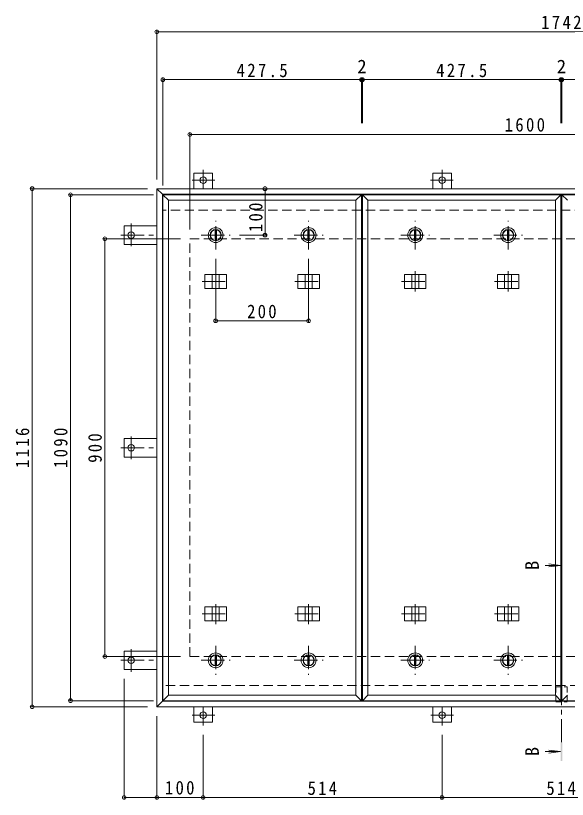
# Model space of a CAD drawing. Units: millimetres at full size, sheet at 1:10. Extents: x -2636 to 2738, y -1962 to 1768.
# Drawn here: x -2636 to -1449, y -277 to 1412 of the extents above; entities that cross this region are included whole.
import ezdxf
from ezdxf.enums import TextEntityAlignment as Align

# ---------------------------------------------------------------- set-up
doc = ezdxf.new("R2010")
doc.units = ezdxf.units.MM
doc.header["$LTSCALE"] = 10
doc.header["$PDMODE"] = 32
doc.header["$PDSIZE"] = 8
for name, pattern in [('CHAIN1', [8, 5, -1, 1, -1]), ('DASHED1', [1.8, 1.2, -0.6]), ('DASHED2', [3, 2, -1])]:
    doc.linetypes.add(name, pattern=pattern)
for name, color, linetype, lineweight in [('0-1_躯体', 2, 'DASHED2', 9), ('0-2_仕上', 4, 'Continuous', 9), ('0-3_建具', 4, 'Continuous', 9), ('0-5_寸法', 4, 'Continuous', 9), ('0-C_084', 2, 'Continuous', 9), ('0-E_090', 3, 'Continuous', 9), ('0-F_092', 7, 'Continuous', 9)]:
    doc.layers.add(name, color=color, linetype=linetype, lineweight=lineweight)
doc.styles.add('ＭＳ ゴシック', font='')
doc.styles.get('ＭＳ ゴシック').set_extended_font_data('MS Gothic')

msp = doc.modelspace()

# ---------------------------------------------------------------- linework, layer by layer
at = {"layer": '0-1_躯体'}
for p, q in [((-602.35, 992.92), (-2320.35, 992.92)), ((-2261.35, 930.92), (-661.35, 930.92)), ((-2261.35, 30.92), (-2261.35, 930.92)), ((-2261.35, 30.92), (-661.35, 30.92)), ((-1032.85, -31.08), (-2320.35, -31.08))]:
    msp.add_line(p, q, dxfattribs=at)
at = {"layer": '0-2_仕上'}
for p, q in [((-2319.35, -64.08), (-2319.35, 1025.92)), ((-2307.35, -52.08), (-2307.35, 1013.92)), ((-1903.85, -52.08), (-1903.85, 1013.92)), ((-1891.85, -64.08), (-1891.85, 1025.92)), ((-1889.85, -64.08), (-1889.85, 1025.92)), ((-1877.85, -52.08), (-1877.85, 1013.92)), ((-1474.35, -52.08), (-1474.35, 1013.92)), ((-1462.35, -64.08), (-1462.35, 1025.92)), ((-1460.35, -64.08), (-1460.35, 1025.92)), ((-1463.35, 227.46), (-1496.12, 227.46)), ((-1463.35, 227.46), (-1488.13, 230.73)), ((-1463.35, 227.46), (-1488.13, 224.2)), ((-1463.35, -173.71), (-1496.12, -173.71)), ((-1463.35, -173.71), (-1488.13, -170.45)), ((-1463.35, -173.71), (-1488.13, -176.97))]:
    msp.add_line(p, q, dxfattribs=at)
at = {"layer": '0-2_仕上', "linetype": 'CHAIN1'}
msp.add_line((-1461.35, -153.71), (-1461.35, 207.46), dxfattribs=at)
at = {"layer": '0-2_仕上'}
for points in [[(-2307.35, 1013.92), (-2319.35, 1025.92), (-1891.85, 1025.92)], [(-2307.35, 1013.92), (-1903.85, 1013.92), (-1891.85, 1025.92)], [(-1877.85, 1013.92), (-1889.85, 1025.92), (-1462.35, 1025.92)], [(-1877.85, 1013.92), (-1474.35, 1013.92), (-1462.35, 1025.92)], [(-1448.35, 1013.92), (-1460.35, 1025.92), (-1032.85, 1025.92)], [(-2307.35, -52.08), (-2319.35, -64.08), (-1891.85, -64.08)], [(-2307.35, -52.08), (-1903.85, -52.08), (-1891.85, -64.08)], [(-1877.85, -52.08), (-1889.85, -64.08), (-1462.35, -64.08)], [(-1877.85, -52.08), (-1474.35, -52.08), (-1462.35, -64.08)], [(-1448.35, -52.08), (-1460.35, -64.08), (-1032.85, -64.08)]]:
    msp.add_lwpolyline(points, dxfattribs=at)
for points in [[(-1459.35, 247.46), (-1463.35, 247.46), (-1459.35, 207.46), (-1463.35, 207.46)], [(-1463.35, -193.71), (-1459.35, -193.71), (-1463.35, -153.71), (-1459.35, -153.71)]]:
    msp.add_solid(points, dxfattribs=at)
at = {"layer": '0-3_建具', "color": 2}
for p, q in [((-2332.35, 1038.92), (-2320.35, 1026.92)), ((-590.35, 1038.92), (-2332.35, 1038.92)), ((-2332.35, -77.08), (-2332.35, 1038.92)), ((-602.35, 1026.92), (-2320.35, 1026.92)), ((-2320.35, -65.08), (-2320.35, 1026.92)), ((-2332.35, -77.08), (-2320.35, -65.08)), ((-602.35, -65.08), (-2320.35, -65.08)), ((-590.35, -77.08), (-2332.35, -77.08))]:
    msp.add_line(p, q, dxfattribs=at)
at = {"layer": '0-3_建具', "linetype": 'CHAIN1'}
for p, q in [((-2205.6, 861.04), (-2205.6, 817.8)), ((-2005.6, 861.04), (-2005.6, 817.8)), ((-1776.1, 861.04), (-1776.1, 817.8)), ((-1576.1, 861.04), (-1576.1, 817.8)), ((-2235.01, 838.92), (-2176.19, 838.92)), ((-2035.01, 838.92), (-1976.19, 838.92)), ((-1805.51, 838.92), (-1746.69, 838.92)), ((-1605.51, 838.92), (-1546.69, 838.92)), ((-2205.6, 100.81), (-2205.6, 144.04)), ((-2005.6, 100.81), (-2005.6, 144.04)), ((-1776.1, 100.81), (-1776.1, 144.04)), ((-1576.1, 100.81), (-1576.1, 144.04)), ((-2235.01, 122.92), (-2176.19, 122.92)), ((-2035.01, 122.92), (-1976.19, 122.92)), ((-1805.51, 122.92), (-1746.69, 122.92)), ((-1605.51, 122.92), (-1546.69, 122.92))]:
    msp.add_line(p, q, dxfattribs=at)
at = {"layer": '0-3_建具'}
for p, q in [((-2228.69, 853.92), (-2182.51, 853.92)), ((-2228.69, 853.92), (-2228.69, 823.92)), ((-2213.1, 853.92), (-2213.1, 823.92)), ((-2198.1, 853.92), (-2198.1, 823.92)), ((-2182.51, 853.92), (-2182.51, 823.92)), ((-2028.69, 853.92), (-1982.51, 853.92)), ((-2028.69, 853.92), (-2028.69, 823.92)), ((-2013.1, 853.92), (-2013.1, 823.92)), ((-1998.1, 853.92), (-1998.1, 823.92)), ((-1982.51, 853.92), (-1982.51, 823.92)), ((-1799.19, 853.92), (-1753.01, 853.92)), ((-1799.19, 853.92), (-1799.19, 823.92)), ((-1783.6, 853.92), (-1783.6, 823.92)), ((-1768.6, 853.92), (-1768.6, 823.92)), ((-1753.01, 853.92), (-1753.01, 823.92)), ((-1599.19, 853.92), (-1553.01, 853.92)), ((-1599.19, 853.92), (-1599.19, 823.92)), ((-1583.6, 853.92), (-1583.6, 823.92)), ((-1568.6, 853.92), (-1568.6, 823.92)), ((-1553.01, 853.92), (-1553.01, 823.92)), ((-2228.69, 823.92), (-2182.51, 823.92)), ((-2028.69, 823.92), (-1982.51, 823.92)), ((-1799.19, 823.92), (-1753.01, 823.92)), ((-1599.19, 823.92), (-1553.01, 823.92)), ((-2228.69, 137.92), (-2182.51, 137.92)), ((-2228.69, 107.92), (-2228.69, 137.92)), ((-2213.1, 107.92), (-2213.1, 137.92)), ((-2198.1, 107.92), (-2198.1, 137.92)), ((-2182.51, 107.92), (-2182.51, 137.92)), ((-2028.69, 137.92), (-1982.51, 137.92)), ((-2028.69, 107.92), (-2028.69, 137.92)), ((-2013.1, 107.92), (-2013.1, 137.92)), ((-1998.1, 107.92), (-1998.1, 137.92)), ((-1982.51, 107.92), (-1982.51, 137.92)), ((-1799.19, 137.92), (-1753.01, 137.92)), ((-1799.19, 107.92), (-1799.19, 137.92)), ((-1783.6, 107.92), (-1783.6, 137.92)), ((-1768.6, 107.92), (-1768.6, 137.92)), ((-1753.01, 107.92), (-1753.01, 137.92)), ((-1599.19, 137.92), (-1553.01, 137.92)), ((-1599.19, 107.92), (-1599.19, 137.92)), ((-1583.6, 107.92), (-1583.6, 137.92)), ((-1568.6, 107.92), (-1568.6, 137.92)), ((-1553.01, 107.92), (-1553.01, 137.92)), ((-2228.69, 107.92), (-2182.51, 107.92)), ((-2028.69, 107.92), (-1982.51, 107.92)), ((-1799.19, 107.92), (-1753.01, 107.92)), ((-1599.19, 107.92), (-1553.01, 107.92))]:
    msp.add_line(p, q, dxfattribs=at)
at = {"layer": '0-5_寸法', "color": 7, "linetype": 'DASHED1'}
for points in [[(-1473.65, -34.28), (-1449.05, -34.28), (-1449.05, -66.28)], [(-1473.65, -34.28), (-1473.65, -66.28), (-1449.05, -66.28)]]:
    msp.add_lwpolyline(points, dxfattribs=at)
at = {"layer": '0-C_084', "linetype": 'CHAIN1'}
for p, q in [((-2205.6, 907.92), (-2205.6, 969.92)), ((-2005.6, 907.92), (-2005.6, 969.92)), ((-1776.1, 907.92), (-1776.1, 969.92)), ((-1576.1, 907.92), (-1576.1, 969.92)), ((-2236.6, 938.92), (-2174.6, 938.92)), ((-2036.6, 938.92), (-1974.6, 938.92)), ((-1807.1, 938.92), (-1745.1, 938.92)), ((-1607.1, 938.92), (-1545.1, 938.92)), ((-2205.6, 53.92), (-2205.6, -8.08)), ((-2005.6, 53.92), (-2005.6, -8.08)), ((-1776.1, 53.92), (-1776.1, -8.08)), ((-1576.1, 53.92), (-1576.1, -8.08)), ((-2236.6, 22.92), (-2174.6, 22.92)), ((-2036.6, 22.92), (-1974.6, 22.92)), ((-1807.1, 22.92), (-1745.1, 22.92)), ((-1607.1, 22.92), (-1545.1, 22.92))]:
    msp.add_line(p, q, dxfattribs=at)
at = {"layer": '0-C_084'}
for p, q in [((-2207.1, 950.33), (-2207.1, 927.52)), ((-2204.1, 950.33), (-2204.1, 927.52)), ((-2007.1, 950.33), (-2007.1, 927.52)), ((-2004.1, 950.33), (-2004.1, 927.52)), ((-1777.6, 950.33), (-1777.6, 927.52)), ((-1774.6, 950.33), (-1774.6, 927.52)), ((-1577.6, 950.33), (-1577.6, 927.52)), ((-1574.6, 950.33), (-1574.6, 927.52)), ((-2207.1, 11.52), (-2207.1, 34.33)), ((-2204.1, 11.52), (-2204.1, 34.33)), ((-2007.1, 11.52), (-2007.1, 34.33)), ((-2004.1, 11.52), (-2004.1, 34.33)), ((-1777.6, 11.52), (-1777.6, 34.33)), ((-1774.6, 11.52), (-1774.6, 34.33)), ((-1577.6, 11.52), (-1577.6, 34.33)), ((-1574.6, 11.52), (-1574.6, 34.33))]:
    msp.add_line(p, q, dxfattribs=at)
for centre, radius in [((-2205.6, 938.92), 16), ((-2205.6, 938.92), 12), ((-2205.6, 938.92), 11.5), ((-2005.6, 938.92), 16), ((-2005.6, 938.92), 12), ((-2005.6, 938.92), 11.5), ((-1776.1, 938.92), 16), ((-1776.1, 938.92), 12), ((-1776.1, 938.92), 11.5), ((-1576.1, 938.92), 16), ((-1576.1, 938.92), 12), ((-1576.1, 938.92), 11.5), ((-2205.6, 22.92), 16), ((-2205.6, 22.92), 12), ((-2205.6, 22.92), 11.5), ((-2005.6, 22.92), 16), ((-2005.6, 22.92), 12), ((-2005.6, 22.92), 11.5), ((-1776.1, 22.92), 16), ((-1776.1, 22.92), 12), ((-1776.1, 22.92), 11.5), ((-1576.1, 22.92), 16), ((-1576.1, 22.92), 12), ((-1576.1, 22.92), 11.5)]:
    msp.add_circle(centre, radius, dxfattribs=at)
at = {"layer": '0-E_090'}
for p, q in [((-2252.35, 1038.92), (-2252.35, 1072.12)), ((-2212.35, 1072.12), (-2252.35, 1072.12)), ((-2212.35, 1038.92), (-2212.35, 1072.12)), ((-1738.35, 1038.92), (-1738.35, 1072.12)), ((-1738.35, 1072.12), (-1698.35, 1072.12)), ((-1698.35, 1038.92), (-1698.35, 1072.12)), ((-2332.35, 958.92), (-2402.55, 958.92)), ((-2402.55, 958.92), (-2402.55, 918.92)), ((-2332.35, 918.92), (-2402.55, 918.92)), ((-2332.35, 500.92), (-2402.55, 500.92)), ((-2402.55, 460.92), (-2402.55, 500.92)), ((-2332.35, 460.92), (-2402.55, 460.92)), ((-2332.35, 42.92), (-2402.55, 42.92)), ((-2402.55, 2.92), (-2402.55, 42.92)), ((-2332.35, 2.92), (-2402.55, 2.92)), ((-2252.35, -77.08), (-2252.35, -110.28)), ((-2212.35, -77.08), (-2212.35, -110.28)), ((-1738.35, -77.08), (-1738.35, -110.28)), ((-1698.35, -77.08), (-1698.35, -110.28)), ((-2212.35, -110.28), (-2252.35, -110.28)), ((-1698.35, -110.28), (-1738.35, -110.28))]:
    msp.add_line(p, q, dxfattribs=at)
at = {"layer": '0-E_090', "linetype": 'CHAIN1'}
for p, q in [((-2232.35, 1079.28), (-2232.35, 1039.12)), ((-1718.35, 1079.28), (-1718.35, 1039.12)), ((-2207.51, 1057.12), (-2256.39, 1057.12)), ((-1743.19, 1057.12), (-1694.3, 1057.12)), ((-2387.55, 963.76), (-2387.55, 914.88)), ((-2409.71, 938.92), (-2332.35, 938.92)), ((-2387.55, 456.08), (-2387.55, 504.97)), ((-2409.71, 480.92), (-2332.35, 480.92)), ((-2387.55, -1.92), (-2387.55, 46.97)), ((-2409.71, 22.92), (-2332.35, 22.92)), ((-2232.35, -117.43), (-2232.35, -77.28)), ((-1718.35, -117.43), (-1718.35, -77.28)), ((-2207.51, -95.28), (-2256.39, -95.28)), ((-1693.51, -95.28), (-1742.39, -95.28))]:
    msp.add_line(p, q, dxfattribs=at)
at = {"layer": '0-E_090'}
for centre in [(-2232.35, 1057.12), (-1718.35, 1057.12), (-2387.55, 938.92), (-2387.55, 480.92), (-2387.55, 22.92), (-2232.35, -95.28), (-1718.35, -95.28)]:
    msp.add_circle(centre, 7, dxfattribs=at)
at = {"layer": '0-F_092'}
for p, q in [((-2332.35, 1379.64), (-2332.35, 1058.92)), ((-2332.35, 1376.64), (-590.35, 1376.64)), ((-2319.35, 1276.84), (-2319.35, 1045.92)), ((-2319.35, 1273.84), (-1891.85, 1273.84)), ((-1891.85, 1276.84), (-1891.85, 1180.26)), ((-1891.85, 1273.84), (-1889.85, 1273.84)), ((-1889.85, 1276.84), (-1889.85, 1180.26)), ((-1889.85, 1273.84), (-1462.35, 1273.84)), ((-1462.35, 1276.84), (-1462.35, 1180.26)), ((-1462.35, 1273.84), (-1460.35, 1273.84)), ((-1460.35, 1276.84), (-1460.35, 1180.26)), ((-1460.35, 1273.84), (-1032.85, 1273.84)), ((-2261.35, 1158.64), (-2261.35, 950.92)), ((-2261.35, 1155.64), (-661.35, 1155.64)), ((-2603.72, 1038.92), (-2352.35, 1038.92)), ((-2600.72, 1038.92), (-2600.72, -77.08)), ((-2099.46, 1038.92), (-2099.46, 938.92)), ((-2521.4, 1025.92), (-2339.35, 1025.92)), ((-2518.4, -64.08), (-2518.4, 1025.92)), ((-2447.47, 930.92), (-2281.35, 930.92)), ((-2444.47, 30.92), (-2444.47, 930.92)), ((-2096.46, 938.92), (-2154.6, 938.92)), ((-2205.6, 751.49), (-2205.6, 887.92)), ((-2005.6, 751.49), (-2005.6, 887.92)), ((-2205.6, 754.49), (-2005.6, 754.49)), ((-2447.47, 30.92), (-2281.35, 30.92)), ((-2402.55, -275.53), (-2402.55, -17.08)), ((-2521.4, -64.08), (-2339.35, -64.08)), ((-2603.72, -77.08), (-2352.35, -77.08)), ((-2332.35, -275.53), (-2332.35, -97.08)), ((-2232.35, -275.53), (-2232.35, -137.43)), ((-1718.35, -275.53), (-1718.35, -137.43)), ((-2402.55, -272.53), (-2332.35, -272.53)), ((-2332.35, -272.53), (-2232.35, -272.53)), ((-2232.35, -272.53), (-1718.35, -272.53)), ((-1718.35, -272.53), (-1204.35, -272.53))]:
    msp.add_line(p, q, dxfattribs=at)
for p in [(-2332.35, 1376.64), (-2319.35, 1273.84), (-1891.85, 1273.84), (-1889.85, 1273.84), (-1462.35, 1273.84), (-1460.35, 1273.84), (-2261.35, 1155.64), (-2600.72, 1038.92), (-2518.4, 1025.92), (-2099.46, 1038.92), (-2444.47, 930.92), (-2099.46, 938.92), (-2205.6, 754.49), (-2005.6, 754.49), (-2444.47, 30.92), (-2518.4, -64.08), (-2600.72, -77.08), (-2402.55, -272.53), (-2332.35, -272.53), (-2232.35, -272.53), (-1718.35, -272.53)]:
    msp.add_point(p, dxfattribs=at)

# ---------------------------------------------------------------- texts
at = {"layer": '0-5_寸法', "color": 2, "style": 'ＭＳ ゴシック'}
for p in [(-1501.21, 217.46), (-1501.21, -183.71)]:
    msp.add_text('B', height=29.33, rotation=90, dxfattribs=at).set_placement(p, align=Align.BOTTOM_LEFT)
at = {"layer": '0-F_092', "color": 2, "style": 'ＭＳ ゴシック'}
for p in [(-1900.85, 1278.84), (-1471.35, 1278.84)]:
    msp.add_text('2', height=29.33, dxfattribs=at).set_placement(p, align=Align.BOTTOM_LEFT)
at = {"layer": '0-F_092', "color": 2, "char_height": 29.33, "attachment_point": 7, "style": 'ＭＳ ゴシック'}
for s, insert in [('\\T1.28;\\W0.9;1742', (-1505.1, 1382.64)), ('\\T1.28;\\W0.9;427.5', (-2160.6, 1278.84)), ('\\T1.28;\\W0.9;427.5', (-1731.1, 1278.84)), ('\\T1.28;\\W0.9;1600', (-1583.61, 1161.64)), ('\\T1.27;\\W0.9;200', (-2138.1, 759.49)), ('\\T1.27;\\W0.9;100', (-2314.85, -266.53)), ('\\T1.27;\\W0.9;514', (-2007.85, -267.53)), ('\\T1.27;\\W0.9;514', (-1493.85, -267.53))]:
    msp.add_mtext(s, dxfattribs=dict(at, insert=insert))
at = {"layer": '0-F_092', "color": 2, "char_height": 29.33, "attachment_point": 7, "rotation": 90, "style": 'ＭＳ ゴシック'}
for s, insert in [('\\T1.27;\\W0.9;100', (-2104.46, 945.44)), ('\\T1.28;\\W0.9;1116', (-2606.72, 437.17)), ('\\T1.28;\\W0.9;1090', (-2524.4, 437.17)), ('\\T1.27;\\W0.9;900', (-2450.47, 448.42))]:
    msp.add_mtext(s, dxfattribs=dict(at, insert=insert))

doc.saveas('drawing.dxf')
